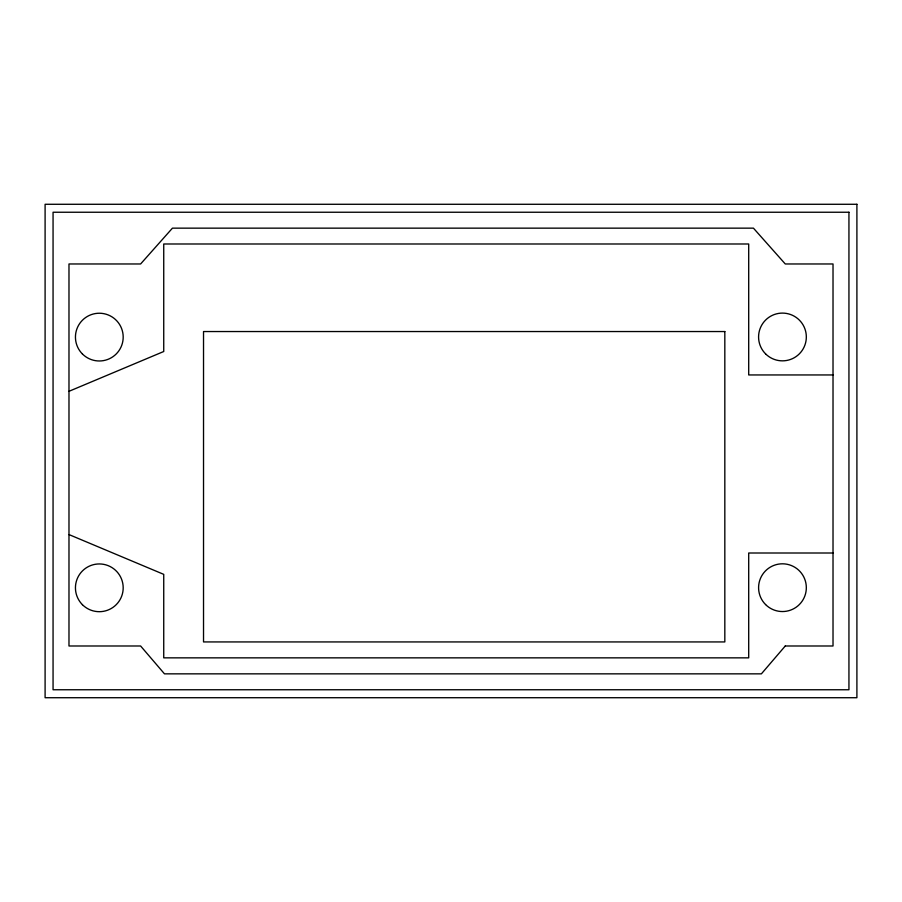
<?xml version="1.0" encoding="UTF-8"?>
<svg xmlns="http://www.w3.org/2000/svg" width="902" height="902" viewBox="0 0 902 902"><rect width="100%" height="100%" fill="white"/><g stroke="black" fill="none" stroke-linecap="round" stroke-linejoin="round"><path stroke-width="1.35" d="M68.98 391.31L163.736 351.509L163.736 243.991L748.705 243.991L748.705 374.95L833.02 374.95M833.02 553.005L748.705 553.005L748.705 657.851L163.736 657.851L163.736 574.36L68.98 534.57M785.27 645.99L761.389 673.85L164.48 673.85L140.611 645.99L68.98 645.99L68.98 263.97L140.611 263.97L172.44 228.15L753.441 228.15L785.27 263.97L833.02 263.97L833.02 645.99L785.27 645.99M856.9 204.28L45.1 204.28L45.1 697.72L856.9 697.72L856.9 204.28M848.94 212.241L53.06 212.241L53.06 689.759L848.94 689.759L848.94 212.241M724.825 331.541L203.525 331.541L203.525 641.931L724.825 641.931L724.825 331.541M765.572 353.855A23.88 23.88 0 0 0 805.52 343.155A23.88 23.88 0 0 0 776.284 313.907A23.88 23.88 0 0 0 765.572 353.855M765.572 604.554A23.88 23.88 0 0 0 805.52 593.854A23.88 23.88 0 0 0 776.284 564.618A23.88 23.88 0 0 0 765.572 604.554M82.432 604.701A23.88 23.88 0 0 0 122.379 593.99A23.88 23.88 0 0 0 93.143 564.753A23.88 23.88 0 0 0 82.432 604.701M82.432 353.99A23.88 23.88 0 0 0 122.379 343.29A23.88 23.88 0 0 0 93.143 314.043A23.88 23.88 0 0 0 82.432 353.99"/></g></svg>
